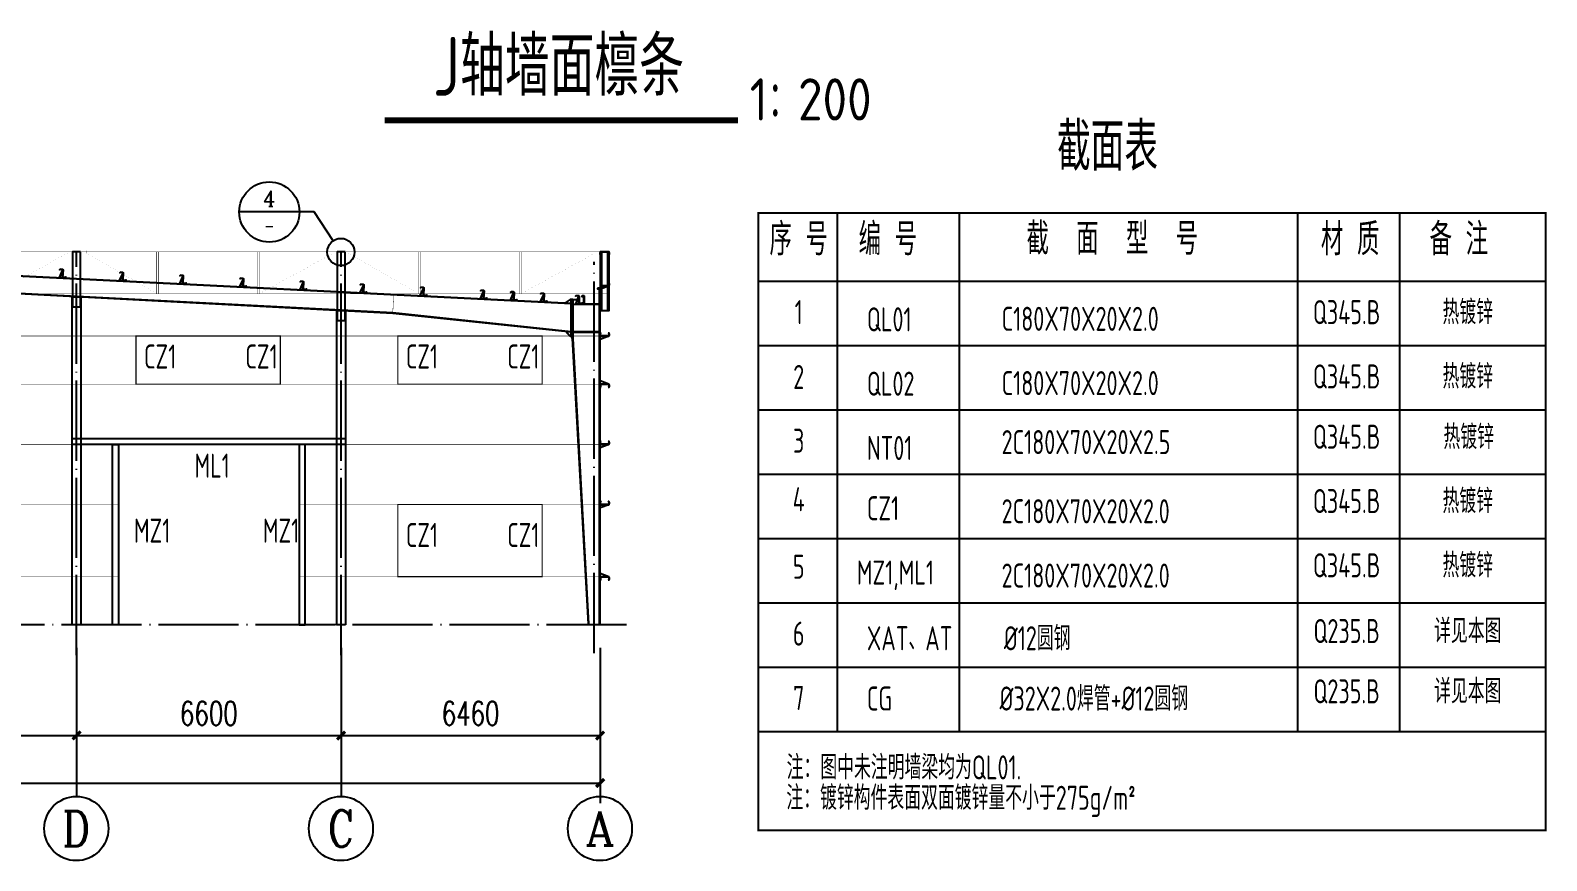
# Model space of a CAD drawing. Extents: x -89996 to 1006241, y -2176 to 440573.
# Drawn here: x 591431 to 629254, y 20808 to 41507 of the extents above; entities that cross this region are included whole.
import ezdxf
from ezdxf.enums import TextEntityAlignment as Align

# ---------------------------------------------------------------- set-up
doc = ezdxf.new("R2010")
doc.units = 0
doc.header["$LTSCALE"] = 1000
doc.header["$MEASUREMENT"] = 0
doc.linetypes.add('DOTE', pattern=[2.42, 2, -0.2, 0.02, -0.2])
for name, color, linetype in [('AXIS', 3, 'Continuous'), ('AXIS_TEXT', 7, 'Continuous'), ('DIM_IDEN', 3, 'Continuous'), ('DIM_SYMB', 3, 'Continuous'), ('DOTE', 1, 'DOTE'), ('GL', 150, 'Continuous'), ('GZ', 50, 'Continuous'), ('LT', 27, 'Continuous'), ('PUB_TEXT', 7, 'Continuous'), ('PZ', 202, 'Continuous'), ('TEXT', 7, 'Continuous'), ('天沟', 2, 'Continuous')]:
    doc.layers.add(name, color=color, linetype=linetype)
doc.styles.add('_TCH_AXIS', font='COMPLEX', dxfattribs={"bigfont": 'GBCBIG'})
doc.styles.add('_TCH_DIM_T3', font='SIMPLEX', dxfattribs={"width": 0.705882, "bigfont": 'GBCBIG'})
doc.styles.add('_TCH_LABEL', font='COMPLEX', dxfattribs={"bigfont": 'GBCBIG'})
doc.styles.add('C', font='tssdeng.shx', dxfattribs={"height": 3, "bigfont": 'tssdchn.shx'})
doc.styles.get("Standard").update_dxf_attribs({"font": 'gbenor.shx', "bigfont": 'gbcbig.shx'})
doc.styles.add('TSSD_Dimension', font='Tssdeng.shx', dxfattribs={"width": 0.8, "bigfont": 'hztxt.shx'})
doc.styles.add('TSSD_Label', font='tssdeng.shx', dxfattribs={"width": 0.7, "bigfont": 'hztxt.shx'})
doc.styles.add('TSSD_Norm', font='tssdeng.shx', dxfattribs={"bigfont": 'hztxt.shx'})
doc.dimstyles.new('_TCH_ARCH&&200', dxfattribs={"dimtxt": 595, "dimasz": 200, "dimexe": 500, "dimexo": 600, "dimgap": 252.5, "dimtad": 1, "dimdec": 0, "dimzin": 0, "dimdsep": 46, "dimtxsty": '_TCH_DIM_T3', "dimblk": 'ARCHTICK', "dimcen": 0.09, "dimclrt": 7, "dimazin": 2, "dimtfac": 1, "dimtdec": 0, "dimtix": 1, "dimtmove": 2, "dimatfit": 3, "dimfxl": 0, "dimtolj": 1, "dimtzin": 0, "dimarcsym": 0})

# ---------------------------------------------------------------- blocks, each defined once
blk = doc.blocks.new('4')
at = {"layer": 'LT', "color": 1, "linetype": 'Continuous'}
for p, q in [((1121054, 121886, -8), (1121014, 121884, -8)), ((1121054, 121886, -8), (1121014, 121884, -8)), ((1121058, 121794, -8), (1121019, 121792, -8)), ((1121058, 121794, -8), (1121019, 121792, -8))]:
    blk.add_line(p, q, dxfattribs=at)
at = {"layer": 'LT', "elevation": -8}
blk.add_lwpolyline([(1121032, 121929, -0.414214), (1121041, 121940), (1121097, 121943), (1121111, 121930), (1121113, 121932), (1121098, 121946), (1121038, 121943, 0.414214), (1121028, 121932), (1121037, 121755, -0.414214), (1121028, 121745), (1120972, 121742), (1120958, 121755), (1120956, 121753), (1120971, 121739), (1121031, 121742, 0.414214), (1121040, 121753), (1121032, 121929)], format="xyb", dxfattribs=at)
at = {"layer": 'LT', "elevation": -4}
for points in [[(1121032, 121924), (1121038, 121925), (1121047, 121733), (1121041, 121733)], [(1121038, 121915), (1121047, 121733), (1121117, 121736)]]:
    blk.add_lwpolyline(points, close=True, dxfattribs=at)
at = {"layer": 'LT', "color": 1, "linetype": 'Continuous'}
for points in [[(1121031, 121872, -8), (1121030, 121897, -8), (1121040, 121873, -8), (1121039, 121897, -8)], [(1121031, 121872, -8), (1121030, 121897, -8), (1121040, 121873, -8), (1121039, 121897, -8)], [(1121035, 121805, -8), (1121036, 121781, -8), (1121044, 121806, -8), (1121045, 121781, -8)], [(1121035, 121805, -8), (1121036, 121781, -8), (1121044, 121806, -8), (1121045, 121781, -8)]]:
    blk.add_solid(points, dxfattribs=at)
blk = doc.blocks.new('A$C7E3B2E0F')
at = {"layer": 'DOTE'}
for p, q in [((27197, 0, 0), (27197, 10052, 0)), ((33797, 0, 0), (33797, 10052, 0)), ((40107, 50, 0), (40107, 9803, 0)), ((40918, 750, 0), (0, 750, 0))]:
    blk.add_line(p, q, dxfattribs=at)
at = {"layer": 'GL', "extrusion": (-0.000390955, 1.93016e-05, 1)}
for p, q in [((20597, 9718, -4), (39538, 8771, -4)), ((20597, 9706, -4), (39538, 8759, -4)), ((25598, 9029, -5), (35086, 8535, -9)), ((25598, 9017, -5), (35085, 8523, -9))]:
    blk.add_line(p, q, dxfattribs=at)
at = {"layer": 'GL'}
for p, q in [((35083, 8523, -9), (39537, 8054, 0)), ((35083, 8523, -9), (39537, 8054, 0)), ((35085, 8535, -9), (39537, 8066, 0)), ((35085, 8535, -9), (39537, 8066, 0))]:
    blk.add_line(p, q, dxfattribs=at)
at = {"layer": 'GL', "color": 6, "extrusion": (-0.000390955, 1.93016e-05, 1), "const_width": 10, "elevation": -15}
blk.add_lwpolyline([(35108, 8992), (35085, 8523)], dxfattribs=at)
blk.add_lwpolyline([(35108, 8992), (35085, 8523)], dxfattribs=at)
at = {"layer": 'GZ'}
for p, q in [((40243, 775, 4), (40243, 8736, 0)), ((40257, 775, 4), (40257, 8736, 0)), ((39577, 8065, -4), (40243, 8065, -4)), ((39577, 8065, -4), (40243, 8065, -4)), ((39577, 8051, -4), (40243, 8051, -4)), ((39577, 8051, -4), (40243, 8051, -4)), ((39563, 7891, 0), (39957, 775, 0)), ((39577, 7891, 0), (39971, 775, 0))]:
    blk.add_line(p, q, dxfattribs=at)
for points, elevation in [([(27307, 750), (27087, 750), (27087, 8926), (27307, 8926)], 0), ([(40257, 8736), (39577, 8736), (39577, 8750), (40257, 8750)], -2), ([(33907, 750), (33687, 750), (33687, 8585), (33907, 8585)], 0)]:
    blk.add_lwpolyline(points, close=True, dxfattribs=dict(at, elevation=elevation))
at = {"layer": 'LT'}
for p, q in [((40257, 10050, 0), (40477, 10050, 0)), ((40257, 10047, 0), (40257, 10050, 0)), ((40477, 10047, 0), (40257, 10047, 0)), ((40262, 9983, 0), (40262, 10035, 0)), ((40265, 10032, 0), (40265, 9986, 0)), ((40273, 10047, 0), (40471, 10047, 0)), ((40284, 9972, 0), (40273, 9972, 0)), ((40467, 10043, 0), (40277, 10043, 0)), ((40277, 9975, 0), (40284, 9975, 0)), ((40284, 9975, 0), (40284, 9972, 0)), ((40459, 9972, 0), (40459, 9975, 0)), ((40459, 9975, 0), (40467, 9975, 0)), ((40471, 9972, 0), (40459, 9972, 0)), ((40477, 10050, 0), (40477, 10047, 0)), ((40479, 9986, 0), (40479, 10032, 0)), ((40482, 10035, 0), (40482, 9983, 0)), ((40478, 9202, 0), (40258, 9202, 0)), ((40258, 9202, 0), (40258, 9198, 0)), ((40258, 9198, 0), (40478, 9198, 0)), ((40478, 9198, 0), (40258, 9119, 0)), ((40263, 9265, 0), (40263, 9213, 0)), ((40267, 9216, 0), (40267, 9262, 0)), ((40286, 9277, 0), (40274, 9277, 0)), ((40274, 9202, 0), (40472, 9202, 0)), ((40278, 9273, 0), (40286, 9273, 0)), ((40469, 9205, 0), (40278, 9205, 0)), ((40286, 9273, 0), (40286, 9277, 0)), ((40320, 9179, 0), (40320, 9217, 0)), ((40430, 9179, 0), (40430, 9217, 0)), ((40461, 9277, 0), (40461, 9273, 0)), ((40472, 9277, 0), (40461, 9277, 0)), ((40461, 9273, 0), (40469, 9273, 0)), ((40478, 9198, 0), (40478, 9202, 0)), ((40480, 9262, 0), (40480, 9216, 0)), ((40483, 9213, 0), (40483, 9265, 0)), ((40477, 7950, 0), (40257, 7950, 0)), ((40257, 7950, 0), (40257, 7947, 0)), ((40257, 7947, 0), (40477, 7947, 0)), ((40477, 7947, 0), (40257, 7867, 0)), ((40262, 8014, 0), (40262, 7961, 0)), ((40265, 7965, 0), (40265, 8010, 0)), ((40284, 8025, 0), (40273, 8025, 0)), ((40273, 7950, 0), (40471, 7950, 0)), ((40277, 8022, 0), (40284, 8022, 0)), ((40467, 7953, 0), (40277, 7953, 0)), ((40284, 8022, 0), (40284, 8025, 0)), ((40318, 7931, 0), (40318, 7969, 0)), ((40429, 7931, 0), (40429, 7969, 0)), ((40459, 8025, 0), (40459, 8022, 0)), ((40471, 8025, 0), (40459, 8025, 0)), ((40459, 8022, 0), (40467, 8022, 0)), ((40477, 7947, 0), (40477, 7950, 0)), ((40479, 8010, 0), (40479, 7965, 0)), ((40482, 7961, 0), (40482, 8014, 0)), ((40477, 6753, 0), (40257, 6833, 0)), ((40257, 6753, 0), (40477, 6753, 0)), ((40257, 6750, 0), (40257, 6753, 0)), ((40477, 6750, 0), (40257, 6750, 0)), ((40262, 6686, 0), (40262, 6739, 0)), ((40265, 6735, 0), (40265, 6690, 0)), ((40273, 6750, 0), (40471, 6750, 0)), ((40284, 6675, 0), (40273, 6675, 0)), ((40467, 6747, 0), (40277, 6747, 0)), ((40277, 6678, 0), (40284, 6678, 0)), ((40284, 6678, 0), (40284, 6675, 0)), ((40318, 6773, 0), (40318, 6734, 0)), ((40429, 6773, 0), (40429, 6734, 0)), ((40459, 6675, 0), (40459, 6678, 0)), ((40459, 6678, 0), (40467, 6678, 0)), ((40471, 6675, 0), (40459, 6675, 0)), ((40477, 6753, 0), (40477, 6750, 0)), ((40479, 6690, 0), (40479, 6735, 0)), ((40482, 6739, 0), (40482, 6686, 0)), ((40262, 5314, 0), (40262, 5261, 0)), ((40265, 5265, 0), (40265, 5310, 0)), ((40284, 5325, 0), (40273, 5325, 0)), ((40277, 5322, 0), (40284, 5322, 0)), ((40284, 5322, 0), (40284, 5325, 0)), ((40459, 5325, 0), (40459, 5322, 0)), ((40471, 5325, 0), (40459, 5325, 0)), ((40459, 5322, 0), (40467, 5322, 0)), ((40479, 5310, 0), (40479, 5265, 0)), ((40482, 5261, 0), (40482, 5314, 0)), ((40477, 5250, 0), (40257, 5250, 0)), ((40257, 5250, 0), (40257, 5247, 0)), ((40257, 5247, 0), (40477, 5247, 0)), ((40477, 5247, 0), (40257, 5167, 0)), ((40273, 5250, 0), (40471, 5250, 0)), ((40467, 5253, 0), (40277, 5253, 0)), ((40318, 5227, 0), (40318, 5266, 0)), ((40429, 5227, 0), (40429, 5266, 0)), ((40477, 5247, 0), (40477, 5250, 0)), ((40262, 3814, 0), (40262, 3761, 0)), ((40265, 3765, 0), (40265, 3810, 0)), ((40284, 3825, 0), (40273, 3825, 0)), ((40277, 3822, 0), (40284, 3822, 0)), ((40284, 3822, 0), (40284, 3825, 0)), ((40459, 3825, 0), (40459, 3822, 0)), ((40471, 3825, 0), (40459, 3825, 0)), ((40459, 3822, 0), (40467, 3822, 0)), ((40479, 3810, 0), (40479, 3765, 0)), ((40482, 3761, 0), (40482, 3814, 0)), ((40477, 3750, 0), (40257, 3750, 0)), ((40257, 3750, 0), (40257, 3747, 0)), ((40257, 3747, 0), (40477, 3747, 0)), ((40477, 3747, 0), (40257, 3667, 0)), ((40273, 3750, 0), (40471, 3750, 0)), ((40467, 3753, 0), (40277, 3753, 0)), ((40318, 3731, 0), (40318, 3769, 0)), ((40429, 3731, 0), (40429, 3769, 0)), ((40477, 3747, 0), (40477, 3750, 0)), ((40477, 1950, 0), (40257, 2030, 0)), ((40257, 1950, 0), (40477, 1950, 0)), ((40257, 1947, 0), (40257, 1950, 0)), ((40477, 1947, 0), (40257, 1947, 0)), ((40262, 1883, 0), (40262, 1935, 0)), ((40265, 1932, 0), (40265, 1886, 0)), ((40273, 1947, 0), (40471, 1947, 0)), ((40467, 1943, 0), (40277, 1943, 0)), ((40477, 1950, 0), (40477, 1947, 0)), ((40479, 1886, 0), (40479, 1932, 0)), ((40482, 1935, 0), (40482, 1883, 0)), ((40284, 1872, 0), (40273, 1872, 0)), ((40277, 1875, 0), (40284, 1875, 0)), ((40284, 1875, 0), (40284, 1872, 0)), ((40459, 1872, 0), (40459, 1875, 0)), ((40459, 1875, 0), (40467, 1875, 0)), ((40471, 1872, 0), (40459, 1872, 0))]:
    blk.add_line(p, q, dxfattribs=at)
at = {"layer": 'LT', "color": 1, "linetype": 'Continuous'}
for p, q in [((40318, 1965, 0), (40318, 1927, 0)), ((40429, 1965, 0), (40429, 1927, 0))]:
    blk.add_line(p, q, dxfattribs=at)
at = {"layer": 'LT', "elevation": 0}
for points in [[(27294, 10052), (27100, 10052), (27100, 8679), (27294, 8679)], [(33894, 10052), (33700, 10052), (33700, 8338), (33894, 8338)], [(40258, 8586), (40482, 8586), (40482, 10047), (40258, 10047)], [(40288, 8586), (40452, 8586), (40452, 10047), (40288, 10047)]]:
    blk.add_lwpolyline(points, close=True, dxfattribs=at)
at = {"layer": 'LT'}
for centre, start, end in [((40273, 10035, 0), 90, 180), ((40273, 9983, 0), 180, 270), ((40277, 10032, 0), 90, 180), ((40277, 9986, 0), 180, 270), ((40467, 10032, 0), 360, 90), ((40467, 9986, 0), 270, 360), ((40471, 10035, 0), 360, 90), ((40471, 9983, 0), 270, 360), ((40274, 9265, 0), 90, 180), ((40274, 9213, 0), 180, 270), ((40278, 9262, 0), 90, 180), ((40278, 9216, 0), 180, 270), ((40469, 9262, 0), 360, 90), ((40469, 9216, 0), 270, 360), ((40472, 9265, 0), 360, 90), ((40472, 9213, 0), 270, 360), ((40273, 8014, 0), 90, 180), ((40273, 7961, 0), 180, 270), ((40277, 8010, 0), 90, 180), ((40277, 7965, 0), 180, 270), ((40467, 8010, 0), 0, 90), ((40467, 7965, 0), 270, 0), ((40471, 8014, 0), 0, 90), ((40471, 7961, 0), 270, 0), ((40273, 6739, 0), 90, 180), ((40273, 6686, 0), 180, 270), ((40277, 6735, 0), 90, 180), ((40277, 6690, 0), 180, 270), ((40467, 6735, 0), 0, 90), ((40467, 6690, 0), 270, 0), ((40471, 6739, 0), 0, 90), ((40471, 6686, 0), 270, 0), ((40273, 5314, 0), 90, 180), ((40277, 5310, 0), 90, 180), ((40467, 5310, 0), 360, 90), ((40471, 5314, 0), 360, 90), ((40273, 5261, 0), 180, 270), ((40277, 5265, 0), 180, 270), ((40467, 5265, 0), 270, 360), ((40471, 5261, 0), 270, 360), ((40273, 3814, 0), 90, 180), ((40277, 3810, 0), 90, 180), ((40467, 3810, 0), 0, 90), ((40471, 3814, 0), 0, 90), ((40273, 3761, 0), 180, 270), ((40277, 3765, 0), 180, 270), ((40467, 3765, 0), 270, 0), ((40471, 3761, 0), 270, 0), ((40273, 1935, 0), 90, 180), ((40277, 1932, 0), 90, 180), ((40467, 1932, 0), 0, 90), ((40471, 1935, 0), 0, 90), ((40273, 1883, 0), 180, 270), ((40277, 1886, 0), 180, 270), ((40467, 1886, 0), 270, 0), ((40471, 1883, 0), 270, 0)]:
    blk.add_arc(centre, 11.3, start, end, dxfattribs=at)
for points in [[(40307, 9205, 0), (40332, 9205, 0), (40307, 9198, 0), (40332, 9198, 0)], [(40418, 9205, 0), (40442, 9205, 0), (40418, 9198, 0), (40442, 9198, 0)], [(40306, 7953, 0), (40331, 7953, 0), (40306, 7946, 0), (40331, 7946, 0)], [(40417, 7953, 0), (40441, 7953, 0), (40417, 7947, 0), (40441, 7947, 0)], [(40306, 6747, 0), (40331, 6747, 0), (40306, 6753, 0), (40331, 6753, 0)], [(40417, 6747, 0), (40441, 6747, 0), (40417, 6753, 0), (40441, 6753, 0)], [(40306, 5253, 0), (40331, 5253, 0), (40306, 5247, 0), (40331, 5247, 0)], [(40417, 5253, 0), (40441, 5253, 0), (40417, 5247, 0), (40441, 5247, 0)], [(40306, 3753, 0), (40331, 3753, 0), (40306, 3747, 0), (40331, 3747, 0)], [(40417, 3753, 0), (40441, 3753, 0), (40417, 3747, 0), (40441, 3747, 0)]]:
    blk.add_solid(points, dxfattribs=at)
at = {"layer": 'LT', "color": 1, "linetype": 'Continuous'}
for points in [[(40306, 1943, 0), (40331, 1943, 0), (40306, 1950, 0), (40331, 1950, 0)], [(40417, 1943, 0), (40441, 1943, 0), (40417, 1950, 0), (40441, 1950, 0)]]:
    blk.add_solid(points, dxfattribs=at)
at = {"layer": 'PZ'}
for p, q in [((39507, 8861, 0), (39389, 8778, -4)), ((39537, 8860, 0), (39507, 8861, 0)), ((39537, 8860, 0), (39507, 8861, 0)), ((39537, 7941, 0), (39537, 8860, 0)), ((39577, 8860, 0), (39537, 8860, 0)), ((39557, 7941, 0), (39557, 8860, 0)), ((39577, 8860, 0), (39607, 8860, 0)), ((39577, 8860, 0), (39577, 7891, 0)), ((39577, 8860, 0), (39721, 8860, -2)), ((39507, 7941, 0), (39393, 8070, 0)), ((39537, 7941, 0), (39507, 7941, 0)), ((39557, 7941, 0), (39537, 7941, 0)), ((39557, 7941, 0), (39537, 7941, 0)), ((39563, 7891, -4), (39557, 7941, 0)), ((39577, 7891, 0), (39563, 7891, -4))]:
    blk.add_line(p, q, dxfattribs=at)
at = {"layer": 'PZ', "const_width": 2.25, "elevation": 0}
for points in [[(40282, 750), (39932, 750), (39932, 775), (40282, 775)], [(40100, 950), (40114, 950), (40114, 775), (40100, 775)]]:
    blk.add_lwpolyline(points, close=True, dxfattribs=at)
at = {"layer": '天沟', "linetype": 'ByBlock', "elevation": -2}
blk.add_lwpolyline([(40248, 8750), (39849, 8750), (39849, 8948, 0.414214), (39844, 8953), (39819, 8953, 0.41413), (39814, 8948), (39814, 8930), (39806, 8930), (39806, 8948, -0.414214), (39819, 8961), (39844, 8961, -0.414214), (39856, 8948), (39856, 8757), (40241, 8757), (40241, 9138, 0.414214), (40236, 9143), (40211, 9143, 0.414254), (40206, 9138), (40206, 9121), (40199, 9121), (40199, 9138, -0.414214), (40211, 9151), (40236, 9151, -0.414214), (40248, 9138), (40248, 8750)], format="xyb", dxfattribs=at)
at = {"extrusion": (-0.000390955, 1.93016e-05, 1), "xscale": -1, "rotation": 0.07196237469288214}
for p in [(1148040, -110919, 4), (1149540, -110994, 4), (1151040, -111069, 4), (1152540, -111144, 4), (1154040, -111219, 4), (1155541, -111294, 4), (1157041, -111369, 4), (1158541, -111444, 4), (1159290, -111482, 4), (1160039, -111519, 4)]:
    blk.add_blockref('4', p, dxfattribs=at)
at = {"extrusion": (1.89459e-15, 9.77952e-06, 1), "xscale": -1, "rotation": 2.862405226636131}
blk.add_blockref('4', (1165449, -56849, 3), dxfattribs=at)
blk = doc.blocks.new('_ArchTick')
at = {"color": 0, "linetype": 'ByBlock', "const_width": 0.4}
blk.add_lwpolyline([(-0.5, -0.5), (0.5, 0.5)], dxfattribs=at)
blk = doc.blocks.new('*D2824')
at = {"layer": 'AXIS', "color": 0, "lineweight": -2, "transparency": 16777216}
for p, q in [((566034, 26112), (566034, 22243)), ((605644, 26112), (605644, 22243)), ((566034, 22743), (605644, 22743))]:
    blk.add_line(p, q, dxfattribs=at)
at = {"layer": 'Defpoints', "color": 0, "transparency": 16777216}
for p in [(566034, 26712), (605644, 26712), (605644, 22743)]:
    blk.add_point(p, dxfattribs=at)
at = {"layer": 'AXIS', "color": 0, "lineweight": -2, "transparency": 16777216, "xscale": 200, "yscale": 200, "zscale": 200, "rotation": 180}
blk.add_blockref('_ArchTick', (566034, 22743), dxfattribs=at)
at = {"layer": 'AXIS', "color": 0, "lineweight": -2, "transparency": 16777216, "xscale": 200, "yscale": 200, "zscale": 200}
blk.add_blockref('_ArchTick', (605644, 22743), dxfattribs=at)
at = {"layer": 'AXIS', "color": 7, "transparency": 16777216, "insert": (585839, 23293), "char_height": 595, "attachment_point": 5, "style": '_TCH_DIM_T3'}
blk.add_mtext('\\A1;39610', dxfattribs=at)
blk = doc.blocks.new('*D2825')
at = {"layer": 'AXIS', "color": 0, "lineweight": -2, "transparency": 16777216}
for p, q in [((599184, 26112), (599184, 23428)), ((605644, 26112), (605644, 23428)), ((599184, 23928), (605644, 23928))]:
    blk.add_line(p, q, dxfattribs=at)
at = {"layer": 'Defpoints', "color": 0, "transparency": 16777216}
for p in [(599184, 26712), (605644, 26712), (605644, 23928)]:
    blk.add_point(p, dxfattribs=at)
at = {"layer": 'AXIS', "color": 0, "lineweight": -2, "transparency": 16777216, "xscale": 200, "yscale": 200, "zscale": 200, "rotation": 180}
blk.add_blockref('_ArchTick', (599184, 23928), dxfattribs=at)
at = {"layer": 'AXIS', "color": 0, "lineweight": -2, "transparency": 16777216, "xscale": 200, "yscale": 200, "zscale": 200}
blk.add_blockref('_ArchTick', (605644, 23928), dxfattribs=at)
at = {"layer": 'AXIS', "color": 7, "transparency": 16777216, "insert": (602414, 24478), "char_height": 595, "attachment_point": 5, "style": '_TCH_DIM_T3'}
blk.add_mtext('\\A1;6460', dxfattribs=at)
blk = doc.blocks.new('*D2826')
at = {"layer": 'AXIS', "color": 0, "lineweight": -2, "transparency": 16777216}
for p, q in [((592584, 26112), (592584, 23428)), ((599184, 26112), (599184, 23428)), ((592584, 23928), (599184, 23928))]:
    blk.add_line(p, q, dxfattribs=at)
at = {"layer": 'Defpoints', "color": 0, "transparency": 16777216}
for p in [(592584, 26712), (599184, 26712), (599184, 23928)]:
    blk.add_point(p, dxfattribs=at)
at = {"layer": 'AXIS', "color": 0, "lineweight": -2, "transparency": 16777216, "xscale": 200, "yscale": 200, "zscale": 200, "rotation": 180}
blk.add_blockref('_ArchTick', (592584, 23928), dxfattribs=at)
at = {"layer": 'AXIS', "color": 0, "lineweight": -2, "transparency": 16777216, "xscale": 200, "yscale": 200, "zscale": 200}
blk.add_blockref('_ArchTick', (599184, 23928), dxfattribs=at)
at = {"layer": 'AXIS', "color": 7, "transparency": 16777216, "insert": (595884, 24478), "char_height": 595, "attachment_point": 5, "style": '_TCH_DIM_T3'}
blk.add_mtext('\\A1;6600', dxfattribs=at)
blk = doc.blocks.new('*D2827')
at = {"layer": 'AXIS', "color": 0, "lineweight": -2, "transparency": 16777216}
for p, q in [((585984, 26112), (585984, 23428)), ((592584, 26112), (592584, 23428)), ((585984, 23928), (592584, 23928))]:
    blk.add_line(p, q, dxfattribs=at)
at = {"layer": 'Defpoints', "color": 0, "transparency": 16777216}
for p in [(585984, 26712), (592584, 26712), (592584, 23928)]:
    blk.add_point(p, dxfattribs=at)
at = {"layer": 'AXIS', "color": 0, "lineweight": -2, "transparency": 16777216, "xscale": 200, "yscale": 200, "zscale": 200, "rotation": 180}
blk.add_blockref('_ArchTick', (585984, 23928), dxfattribs=at)
at = {"layer": 'AXIS', "color": 0, "lineweight": -2, "transparency": 16777216, "xscale": 200, "yscale": 200, "zscale": 200}
blk.add_blockref('_ArchTick', (592584, 23928), dxfattribs=at)
at = {"layer": 'AXIS', "color": 7, "transparency": 16777216, "insert": (589284, 24478), "char_height": 595, "attachment_point": 5, "style": '_TCH_DIM_T3'}
blk.add_mtext('\\A1;6600', dxfattribs=at)

msp = doc.modelspace()

# ---------------------------------------------------------------- linework, layer by layer
at = {"const_width": 30, "elevation": 0.05}
for points in [[(597669.07, 33886.53), (594069.07, 33886.53), (594069.07, 32686.53), (597669.07, 32686.53)], [(604199.07, 33886.53), (600599.07, 33886.53), (600599.07, 32686.53), (604199.07, 32686.53)], [(604199.07, 29686.53), (600599.07, 29686.53), (600599.07, 27886.53), (604199.07, 27886.53)]]:
    msp.add_lwpolyline(points, close=True, dxfattribs=at)
at = {"layer": 'AXIS'}
for p, q in [((611559.95, 36953.62), (611559.95, 24031.06)), ((614602.88, 36953.62), (614602.88, 24031.06)), ((623034.54, 36953.62), (623034.54, 24031.06)), ((625584.07, 36953.62), (625584.07, 24031.06)), ((609590.88, 35250.8), (629228.84, 35250.8)), ((609590.88, 35250.8), (629228.84, 35250.8)), ((609590.88, 33647.98), (629228.84, 33647.98)), ((609590.88, 33647.98), (629228.84, 33647.98)), ((609590.88, 32045.16), (629228.84, 32045.16)), ((609590.88, 32045.16), (629228.84, 32045.16)), ((609590.88, 30442.34), (629228.84, 30442.34)), ((609590.88, 30442.34), (629228.84, 30442.34)), ((609590.88, 28839.52), (629228.84, 28839.52)), ((609590.88, 28839.52), (629228.84, 28839.52)), ((609590.88, 27236.7), (629228.84, 27236.7)), ((609590.88, 25633.88), (629228.84, 25633.88)), ((592583.94, 23927.92), (592583.94, 22410.18)), ((599183.94, 23927.92), (599183.94, 22410.18)), ((605643.94, 23927.92), (605643.94, 22410.18)), ((609590.88, 24031.06), (629228.84, 24031.06)), ((609590.88, 24031.06), (629228.84, 24031.06)), ((609590.88, 24031.06), (629228.84, 24031.06))]:
    msp.add_line(p, q, dxfattribs=at)
at = {"layer": 'AXIS', "color": 6, "linetype": 'ByBlock'}
for p, q in [((599293.94, 31324.47), (592473.94, 31324.47)), ((599293.94, 31184.47), (592473.94, 31184.47))]:
    msp.add_line(p, q, dxfattribs=at)
at = {"layer": 'AXIS', "const_width": 50, "elevation": 0}
msp.add_lwpolyline([(609590.88, 21563.06), (629228.84, 21563.06), (629228.84, 36953.62), (609590.88, 36953.62)], close=True, dxfattribs=at)
at = {"layer": 'AXIS', "color": 3, "linetype": 'ByBlock', "const_width": 1, "elevation": 0.05}
for points in [[(592357.61, 36016.53), (592357.61, 35956.53), (590590.43, 34966.53), (590590.43, 34906.53)], [(592824.67, 36016.53), (592824.67, 35956.53), (594547.71, 34966.53), (594547.71, 34906.53)], [(594607.71, 36016.53), (594607.71, 35956.53), (594607.71, 34966.53), (594607.71, 34906.53)], [(597130.43, 36016.53), (597130.43, 35956.53), (597130.43, 34966.53), (597130.43, 34906.53)], [(598996.92, 36016.53), (598996.92, 35956.53), (597190.43, 34966.53), (597190.43, 34906.53)], [(599360.97, 36016.53), (599360.97, 35956.53), (601077.71, 34966.53), (601077.71, 34906.53)], [(601137.71, 36016.53), (601137.71, 35956.53), (601137.71, 34966.53), (601137.71, 34906.53)], [(603660.43, 36016.53), (603660.43, 35956.53), (603660.43, 34966.53), (603660.43, 34906.53)], [(605521.49, 36016.53), (605521.49, 35956.53), (603720.43, 34966.53), (603720.43, 34906.53)], [(594667.7, 34966.46), (594667.7, 34906.46), (594667.7, 33916.53), (594667.7, 33856.53)], [(597070.44, 34966.46), (597070.44, 34906.46), (597070.44, 33916.53), (597070.44, 33856.53)], [(601197.7, 34966.46), (601197.7, 34906.46), (601197.7, 33916.53), (601197.7, 33856.53)], [(603600.44, 34966.46), (603600.44, 34906.46), (603600.44, 33916.53), (603600.44, 33856.53)], [(594667.75, 32716.53), (594667.75, 32656.53), (594667.74, 31384.47), (594667.74, 31324.47)], [(597070.39, 32716.53), (597070.39, 32656.53), (597070.39, 31384.47), (597070.39, 31324.47)], [(601197.75, 32716.53), (601197.75, 32656.53), (601197.74, 31216.54), (601197.74, 31156.54)], [(603600.39, 32716.53), (603600.39, 32656.53), (603600.39, 31216.54), (603600.39, 31156.54)], [(601137.71, 31216.54), (601137.71, 31156.54), (601137.71, 29716.54), (601137.71, 29656.54)], [(603660.43, 31216.54), (603660.43, 31156.54), (603660.43, 29716.54), (603660.43, 29656.54)]]:
    msp.add_lwpolyline(points, dxfattribs=at)
at = {"layer": 'AXIS', "color": 6, "linetype": 'ByBlock', "const_width": 10, "elevation": 0.05}
for points in [[(594582.71, 34936.53), (594632.71, 34936.53), (594632.71, 35986.53), (594582.71, 35986.53)], [(597155.43, 34936.53), (597105.43, 34936.53), (597105.43, 35986.53), (597155.43, 35986.53)], [(601112.71, 34936.53), (601162.71, 34936.53), (601162.71, 35986.53), (601112.71, 35986.53)], [(603685.43, 34936.53), (603635.43, 34936.53), (603635.43, 35986.53), (603685.43, 35986.53)]]:
    msp.add_lwpolyline(points, close=True, dxfattribs=at)
at = {"layer": 'AXIS', "color": 6, "linetype": 'ByBlock'}
for points in [[(593483.94, 31184.47), (593633.94, 31184.47), (593633.94, 26684.47), (593483.94, 26684.47)], [(598283.94, 31184.47), (598133.94, 31184.47), (598133.94, 26684.47), (598283.94, 26684.47)]]:
    msp.add_lwpolyline(points, close=True, dxfattribs=at)
at = {"layer": 'AXIS'}
for centre in [(592578.71, 21607.76), (599178.71, 21607.76), (605638.71, 21607.76)]:
    msp.add_circle(centre, 800, dxfattribs=at)
at = {"layer": 'DIM_IDEN'}
for p, q in [((598142.85, 36979), (596642.85, 36979)), ((598507.86, 36979), (598142.85, 36979)), ((598989.11, 36263.37), (598507.86, 36979))]:
    msp.add_line(p, q, dxfattribs=at)
for centre, radius in [((597392.85, 36979), 750), ((599178.94, 35981.07), 340.19)]:
    msp.add_circle(centre, radius, dxfattribs=at)
at = {"layer": 'DIM_SYMB', "const_width": 147}
msp.add_lwpolyline([(600270.23, 39265.69), (609086.59, 39265.69)], dxfattribs=at)
at = {"layer": 'LT', "linetype": 'ByBlock', "const_width": 10, "elevation": 0.05}
for points in [[(565809.34, 35986.53), (605868.79, 35986.53)], [(565809.34, 34936.53), (605868.79, 34936.53)], [(565809.34, 33886.53), (605868.79, 33886.53)], [(565809.34, 32686.53), (605868.79, 32686.53)], [(565809.34, 31186.53), (605868.79, 31186.53)], [(578333.94, 29686.53), (593633.94, 29686.53)], [(598133.94, 29686.53), (605868.79, 29686.53)], [(578333.94, 27886.53), (593633.94, 27886.53)], [(598133.94, 27886.53), (605868.79, 27886.53)]]:
    msp.add_lwpolyline(points, dxfattribs=at)

# ---------------------------------------------------------------- block references
msp.add_blockref('A$C7E3B2E0F', (565386.98, 25934.48, 0.04))

# ---------------------------------------------------------------- texts
at = {"layer": 'AXIS_TEXT', "style": '_TCH_AXIS'}
for s, height, p, p2 in [('D', 870.51, (592226.36, 21172.5), (592931.06, 21172.5)), ('C', 911.38, (598853.22, 21152.07), (599504.2, 21152.07)), ('A', 850.37, (605274.27, 21182.57), (606003.15, 21182.57))]:
    msp.add_text(s, height=height, dxfattribs=at).set_placement(p, p2, align=Align.FIT)
at = {"layer": 'PUB_TEXT'}
for s, height, style, width, p in [('J轴墙面檩条', 1470, 'C', 0.8, (601471.61, 39875.44)), ('%%C32X2.0焊管+%%C12圆钢', 600, 'TSSD_Dimension', 0.7, (615606.11, 24549.16)), ('注：图中未注明墙梁均为QL01.', 600, 'TSSD_Dimension', 0.7, (610296.99, 22832.68)), ('注：镀锌构件表面双面镀锌量不小于275g/m%%1402%%141', 600, 'TSSD_Dimension', 0.7, (610289.15, 22075.25))]:
    msp.add_text(s, height=height, dxfattribs=dict(at, style=style, width=width)).set_placement(p)
msp.add_text('1：200', height=1050, dxfattribs=at).set_placement((609376.72, 39259.71))
at = {"layer": 'PUB_TEXT', "style": '_TCH_LABEL'}
msp.add_text('4', height=386.57, dxfattribs=at).set_placement((597245.59, 37118.53), (597540.11, 37118.53), align=Align.FIT)
at = {"layer": 'PUB_TEXT', "style": '_TCH_LABEL', "width": 0.777778}
msp.add_text('-', height=391.51, dxfattribs=at).set_placement((597262.35, 36448.67), (597523.35, 36448.67), align=Align.FIT)
at = {"layer": 'TEXT', "style": 'TSSD_Norm', "width": 0.7}
for s, height, p in [('截面表', 1199.997, (618299.29, 37645.3)), ('序 号', 799.998, (610597.42, 35659.51)), ('编 号', 799.998, (612821.59, 35659.51)), ('截  面  型  号', 799.998, (618419, 35672.02)), ('材 质', 799.998, (624353, 35659.51)), ('备 注', 799.998, (627063.1, 35659.51)), ('热镀锌', 599.999, (627285.91, 34001.64)), ('1', 600, (610597.42, 34001.64)), ('Q345.B', 599.999, (624263.76, 34001.64)), ('2', 600, (610597.42, 32385.23)), ('Q345.B', 599.999, (624263.76, 32398.82)), ('热镀锌', 599.999, (627285.91, 32398.82)), ('3', 600, (610597.42, 30795.76)), ('Q345.B', 599.999, (624263.76, 30896)), ('热镀锌', 599.999, (627309.16, 30888.73)), ('4', 600, (610597.42, 29336.96)), ('Q345.B', 599.999, (624263.76, 29293.18)), ('热镀锌', 599.999, (627285.91, 29293.18)), ('5', 600, (610597.42, 27654.8)), ('Q345.B', 599.999, (624263.76, 27690.36)), ('热镀锌', 599.999, (627285.91, 27690.36)), ('详见本图', 599.999, (627285.91, 26051.98)), ('6', 600, (610597.42, 25987.54)), ('Q235.B', 599.999, (624263.76, 26051.98)), ('详见本图', 599.999, (627285.91, 24549.16)), ('7', 600, (610597.42, 24384.72)), ('Q235.B', 599.999, (624263.76, 24549.16))]:
    msp.add_text(s, height=height, dxfattribs=at).set_placement(p, align=Align.BOTTOM_CENTER)
at = {"layer": 'TEXT', "width": 0.7}
for s, height, style, p in [('QL01', 599.999, 'TSSD_Norm', (612297.29, 34001.64)), ('C180X70X20X2.0', 599.9985, 'TSSD_Norm', (615658.38, 34015.44)), ('CZ1', 600, 'TSSD_Label', (594266.81, 33075.88, 0.05)), ('CZ1', 600, 'TSSD_Label', (596794.68, 33075.88, 0.05)), ('CZ1', 600, 'TSSD_Label', (600796.81, 33075.88, 0.05)), ('CZ1', 600, 'TSSD_Label', (603324.68, 33075.88, 0.05)), ('QL02', 599.999, 'TSSD_Norm', (612297.29, 32398.82)), ('C180X70X20X2.0', 599.9985, 'TSSD_Norm', (615658.38, 32412.62)), ('NT01', 599.999, 'TSSD_Norm', (612297.29, 30795.44)), ('2C180X70X20X2.5', 599.9985, 'TSSD_Norm', (615658.38, 30942)), ('ML1', 600, 'TSSD_Label', (595526.06, 30354.59)), ('CZ1', 599.999, 'TSSD_Norm', (612297.29, 29293.18)), ('2C180X70X20X2.0', 599.9985, 'TSSD_Norm', (615658.38, 29218.54)), ('MZ1', 600, 'TSSD_Label', (594015.22, 28734.63)), ('MZ1', 600, 'TSSD_Label', (597231.41, 28734.63)), ('CZ1', 600, 'TSSD_Label', (600796.81, 28624.84, 0.05)), ('CZ1', 600, 'TSSD_Label', (603324.68, 28624.84, 0.05)), ('MZ1,ML1', 599.999, 'TSSD_Norm', (612047.18, 27690.36)), ('2C180X70X20X2.0', 599.9985, 'TSSD_Norm', (615658.38, 27615.72)), ('XAT、AT', 599.999, 'TSSD_Norm', (612297.29, 26051.98)), ('%%C12圆钢', 599.999, 'TSSD_Norm', (615715.34, 26051.98)), ('CG', 599.999, 'TSSD_Norm', (612297.29, 24549.16))]:
    msp.add_text(s, height=height, dxfattribs=dict(at, style=style)).set_placement(p)

# ---------------------------------------------------------------- dimensions: what is measured, and where the dimension line sits
at = {"layer": 'AXIS'}
for p1, p2, distance, picture, middle in [((566034.2, 26711.54), (605643.94, 26711.54), -3968.55, '*D2824', (585839.07, 23293)), ((585983.94, 26711.54), (592583.94, 26711.54), -2783.62, '*D2827', (589283.94, 24477.92)), ((592583.94, 26711.54), (599183.94, 26711.54), -2783.62, '*D2826', (595883.94, 24477.92)), ((599183.94, 26711.54), (605643.94, 26711.54), -2783.62, '*D2825', (602413.94, 24477.92))]:
    dim = msp.add_aligned_dim(p1=p1, p2=p2, distance=distance, dimstyle='_TCH_ARCH&&200', dxfattribs=at)
    dim.commit()
    dim.dimension.update_dxf_attribs({"geometry": picture, "text_midpoint": middle})

doc.saveas('drawing.dxf')
